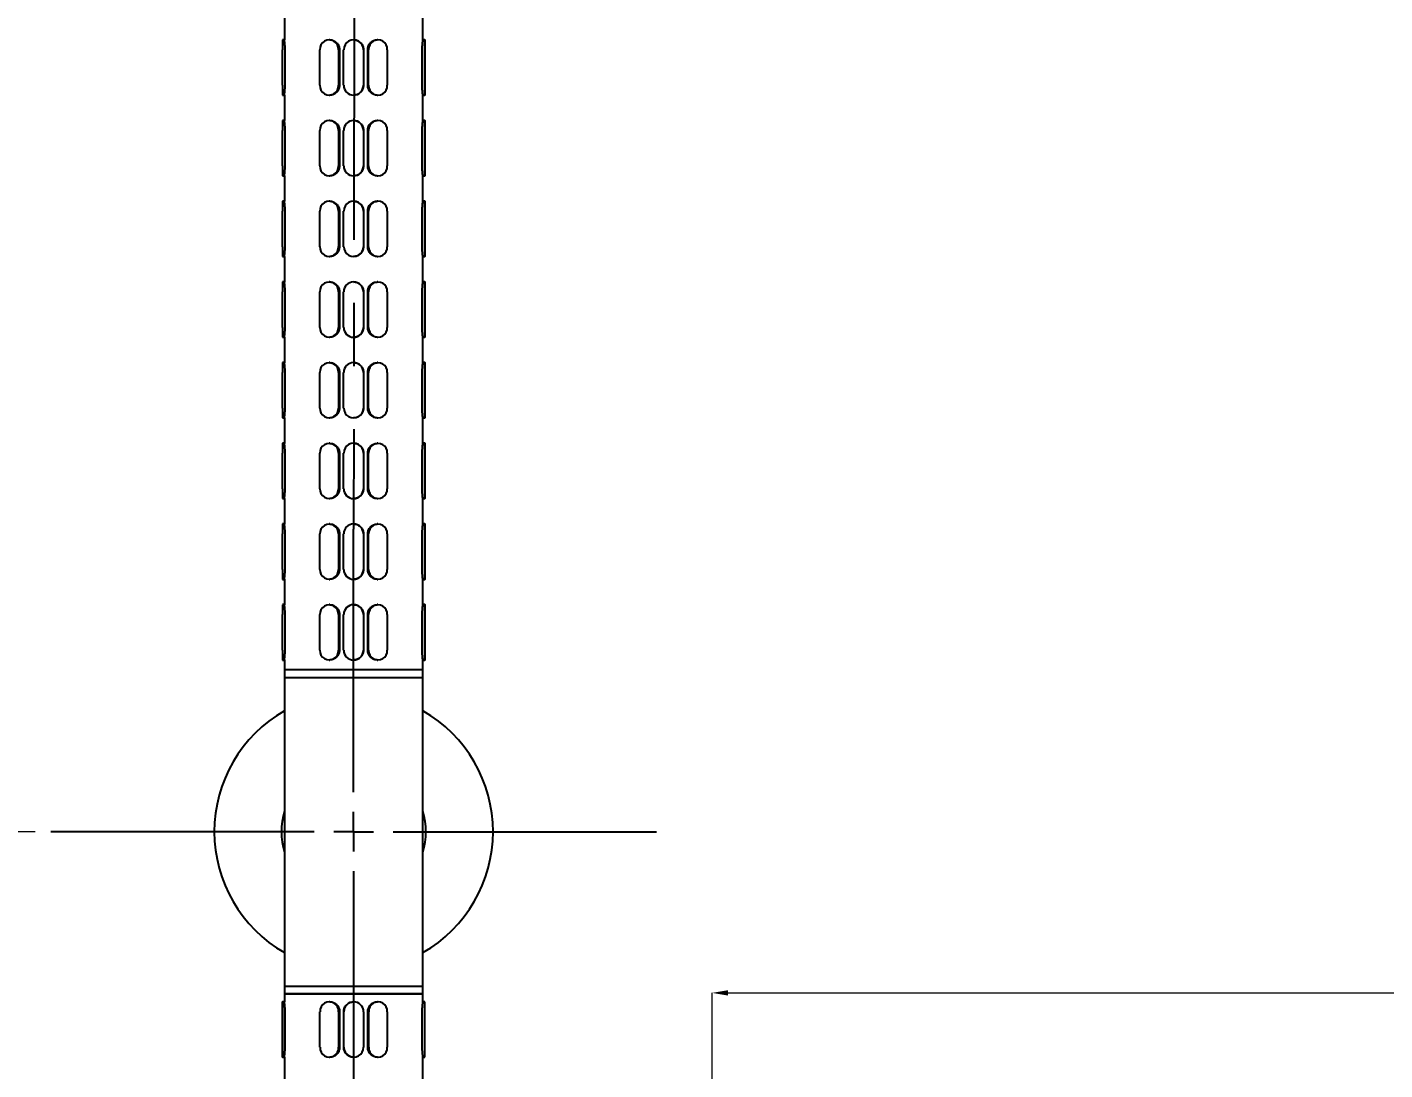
# Model space of a CAD drawing. Extents: x 0 to 3611, y 0 to 2646.
# Drawn here: x 256.8 to 597.8, y 1177.3 to 1439.2 of the extents above; entities that cross this region are included whole.
import ezdxf

# ---------------------------------------------------------------- set-up
doc = ezdxf.new("R2010")
doc.units = 0
doc.header["$LTSCALE"] = 10
doc.header["$MEASUREMENT"] = 0
doc.header["$PDMODE"] = 3
doc.header["$PDSIZE"] = -10
doc.linetypes.add('CENTER2', pattern=[28.575, 19.05, -3.175, 3.175, -3.175])
doc.linetypes.add('CENTERX2', pattern=[20.32, 12.7, -2.54, 2.54, -2.54])
doc.layers.get('0').update_dxf_attribs({"linetype": 'CONTINUOUS'})
doc.layers.get('DEFPOINTS').update_dxf_attribs({"linetype": 'CONTINUOUS'})
doc.layers.add('10', color=7, linetype='CONTINUOUS')
doc.layers.add('中心线层', color=1, linetype='CENTERX2', lineweight=25)
doc.styles.add('Daelim Dimension', font='')
doc.styles.get('Daelim Dimension').set_extended_font_data('나눔고딕')
doc.dimstyles.new('DEFAULT', dxfattribs={"dimscale": 2, "dimtxt": 2, "dimasz": 2, "dimexe": 0, "dimexo": 2, "dimgap": 1, "dimtad": 1, "dimdec": 0, "dimzin": 9, "dimdsep": 46, "dimtxsty": 'Daelim Dimension', "dimcen": 0.5, "dimclrd": 5, "dimclre": 5, "dimclrt": 256, "dimadec": 1, "dimazin": 0, "dimtfac": 1, "dimtdec": 0, "dimtix": 1, "dimtmove": 0, "dimatfit": 3, "dimfxl": 1, "dimtolj": 1, "dimtzin": 1, "dimlwd": 9, "dimlwe": 9, "dimarcsym": 0})

# ---------------------------------------------------------------- blocks, each defined once
blk = doc.blocks.new('SW_CENTERMARKSYMBOL_0')
at = {"layer": '中心线层', "color": 0}
for p, q in [((0, 1.25), (0, 9.5625)), ((0, 0), (0, 0.625)), ((-1.25, 0), (-9.5625, 0)), ((0, 0), (-0.625, 0)), ((0, 0), (0, -0.625)), ((0, 0), (0.625, 0)), ((1.25, 0), (9.5625, 0)), ((0, -1.25), (0, -9.5625))]:
    blk.add_line(p, q, dxfattribs=at)
blk = doc.blocks.new('*D6')
at = {"color": 5, "lineweight": 9, "transparency": 16777216}
for p, q in [((428.79, 1059.25), (428.79, 1196.62)), ((432.79, 1196.62), (1034.79, 1196.62)), ((1038.79, 1058.5), (1038.79, 1196.62))]:
    blk.add_line(p, q, dxfattribs=at)
at = {"color": 5, "transparency": 16777216}
for points in [[(432.79, 1197.28), (432.79, 1195.95), (428.79, 1196.62)], [(1034.79, 1197.28), (1034.79, 1195.95), (1038.79, 1196.62)]]:
    blk.add_solid(points, dxfattribs=at)
at = {"layer": 'DEFPOINTS', "color": 0, "transparency": 16777216}
for p in [(1038.79, 1196.62), (428.79, 1055.25), (1038.79, 1054.5)]:
    blk.add_point(p, dxfattribs=at)
at = {"color": 7, "transparency": 16777216, "insert": (733.79, 1214.95), "char_height": 30, "attachment_point": 5, "style": 'Daelim Dimension'}
blk.add_mtext('\\A1;610', dxfattribs=at)
blk = doc.blocks.new('*D10')
at = {"color": 5, "lineweight": 9, "transparency": 16777216}
for p, q in [((334.79, 1937.11), (142.25, 1937.11)), ((142.25, 1933.11), (142.25, 1041.11)), ((371.9, 1037.11), (142.25, 1037.11))]:
    blk.add_line(p, q, dxfattribs=at)
at = {"color": 5, "transparency": 16777216}
for points in [[(141.59, 1933.11), (142.92, 1933.11), (142.25, 1937.11)], [(141.59, 1041.11), (142.92, 1041.11), (142.25, 1037.11)]]:
    blk.add_solid(points, dxfattribs=at)
at = {"layer": 'DEFPOINTS', "color": 0, "transparency": 16777216}
for p in [(338.79, 1937.11), (142.25, 1037.11), (375.9, 1037.11)]:
    blk.add_point(p, dxfattribs=at)
at = {"color": 7, "transparency": 16777216, "insert": (123.92, 1487.11), "char_height": 30, "attachment_point": 5, "rotation": 90, "style": 'Daelim Dimension'}
blk.add_mtext('\\A1;900', dxfattribs=at)
blk = doc.blocks.new('*D11')
at = {"color": 5, "lineweight": 9, "transparency": 16777216}
for p, q in [((258.77, 1237.11), (228.34, 1237.11)), ((228.34, 1233.11), (228.34, 1041.11)), ((371.36, 1037.11), (228.34, 1037.11))]:
    blk.add_line(p, q, dxfattribs=at)
at = {"color": 5, "transparency": 16777216}
for points in [[(227.67, 1233.11), (229, 1233.11), (228.34, 1237.11)], [(227.67, 1041.11), (229, 1041.11), (228.34, 1037.11)]]:
    blk.add_solid(points, dxfattribs=at)
at = {"layer": 'DEFPOINTS', "color": 0, "transparency": 16777216}
for p in [(262.77, 1237.11), (228.34, 1037.11), (375.36, 1037.11)]:
    blk.add_point(p, dxfattribs=at)
at = {"color": 7, "transparency": 16777216, "insert": (210.07, 1137.11), "char_height": 30, "attachment_point": 5, "rotation": 90, "style": 'Daelim Dimension'}
blk.add_mtext('\\A1;200', dxfattribs=at)

msp = doc.modelspace()

# ---------------------------------------------------------------- linework, layer by layer
at = {"color": 1, "linetype": 'CENTER2', "ltscale": 0.5}
msp.add_line((339.32, 1766.84), (338.79, 1313.13), dxfattribs=at)
at = {"color": 7, "linetype": 'Continuous', "lineweight": 25}
for p, q in [((321.4, 1442.45), (321.4, 1436.02)), ((356.19, 1436.03), (356.19, 1442.45)), ((321.41, 1436.06), (320.91, 1436.06)), ((332.82, 1436.06), (332.65, 1436.06)), ((338.77, 1436.06), (338.77, 1436.06)), ((344.89, 1436.06), (344.72, 1436.06)), ((356.68, 1436.06), (356.18, 1436.06)), ((320.9, 1424.63), (320.9, 1433.57)), ((321.58, 1424.63), (321.58, 1433.57)), ((330.32, 1424.63), (330.32, 1433.57)), ((334.99, 1433.57), (334.99, 1424.63)), ((335.22, 1433.57), (335.22, 1424.63)), ((336.28, 1424.63), (336.28, 1433.57)), ((341.25, 1433.57), (341.25, 1424.63)), ((341.25, 1433.57), (341.25, 1424.63)), ((342.32, 1424.63), (342.32, 1433.57)), ((342.55, 1424.63), (342.55, 1433.57)), ((347.22, 1433.57), (347.22, 1424.63)), ((356, 1424.63), (356, 1433.57)), ((356.68, 1424.63), (356.68, 1433.57)), ((356.69, 1433.57), (356.69, 1424.63)), ((320.91, 1422.14), (321.41, 1422.14)), ((321.4, 1422.17), (321.4, 1415.75)), ((332.65, 1422.14), (332.82, 1422.14)), ((338.77, 1422.14), (338.77, 1422.14)), ((344.72, 1422.14), (344.89, 1422.14)), ((356.18, 1422.14), (356.68, 1422.14)), ((356.19, 1415.75), (356.19, 1422.18)), ((321.41, 1415.78), (320.91, 1415.78)), ((332.82, 1415.78), (332.65, 1415.78)), ((338.77, 1415.78), (338.77, 1415.78)), ((344.89, 1415.78), (344.72, 1415.78)), ((356.68, 1415.78), (356.18, 1415.78)), ((320.9, 1404.36), (320.9, 1413.3)), ((321.58, 1404.36), (321.58, 1413.3)), ((330.32, 1404.36), (330.32, 1413.3)), ((334.99, 1413.3), (334.99, 1404.36)), ((335.22, 1413.3), (335.22, 1404.36)), ((336.28, 1404.36), (336.28, 1413.3)), ((341.25, 1413.3), (341.25, 1404.36)), ((341.25, 1413.3), (341.25, 1404.36)), ((342.32, 1404.36), (342.32, 1413.3)), ((342.55, 1404.36), (342.55, 1413.3)), ((347.22, 1413.3), (347.22, 1404.36)), ((356, 1404.36), (356, 1413.3)), ((356.68, 1404.36), (356.68, 1413.3)), ((356.69, 1413.3), (356.69, 1404.36)), ((320.91, 1401.87), (321.41, 1401.87)), ((321.4, 1401.9), (321.4, 1395.48)), ((332.65, 1401.87), (332.82, 1401.87)), ((338.77, 1401.87), (338.77, 1401.87)), ((344.72, 1401.87), (344.89, 1401.87)), ((356.18, 1401.87), (356.68, 1401.87)), ((356.19, 1395.48), (356.19, 1401.9)), ((321.41, 1395.51), (320.91, 1395.51)), ((332.82, 1395.51), (332.65, 1395.51)), ((338.77, 1395.51), (338.77, 1395.51)), ((344.89, 1395.51), (344.72, 1395.51)), ((356.68, 1395.51), (356.18, 1395.51)), ((320.9, 1384.08), (320.9, 1393.03)), ((321.58, 1384.08), (321.58, 1393.03)), ((330.32, 1384.08), (330.32, 1393.03)), ((334.99, 1393.03), (334.99, 1384.08)), ((335.22, 1393.03), (335.22, 1384.08)), ((336.28, 1384.08), (336.28, 1393.03)), ((341.25, 1393.03), (341.25, 1384.08)), ((341.25, 1393.03), (341.25, 1384.08)), ((342.32, 1384.08), (342.32, 1393.03)), ((342.55, 1384.08), (342.55, 1393.03)), ((347.22, 1393.03), (347.22, 1384.08)), ((356, 1384.08), (356, 1393.03)), ((356.68, 1384.08), (356.68, 1393.03)), ((356.69, 1393.03), (356.69, 1384.08)), ((320.91, 1381.6), (321.41, 1381.6)), ((321.4, 1381.63), (321.4, 1375.21)), ((332.65, 1381.6), (332.82, 1381.6)), ((338.77, 1381.6), (338.77, 1381.6)), ((344.72, 1381.6), (344.89, 1381.6)), ((356.18, 1381.6), (356.68, 1381.6)), ((356.19, 1375.21), (356.19, 1381.63)), ((321.41, 1375.24), (320.91, 1375.24)), ((332.82, 1375.24), (332.65, 1375.24)), ((338.77, 1375.24), (338.77, 1375.24)), ((344.89, 1375.24), (344.72, 1375.24)), ((356.68, 1375.24), (356.18, 1375.24)), ((320.9, 1363.81), (320.9, 1372.75)), ((321.58, 1363.81), (321.58, 1372.75)), ((330.32, 1363.81), (330.32, 1372.75)), ((334.99, 1372.75), (334.99, 1363.81)), ((335.22, 1372.75), (335.22, 1363.81)), ((336.28, 1363.81), (336.28, 1372.75)), ((341.25, 1372.75), (341.25, 1363.81)), ((341.25, 1372.75), (341.25, 1363.81)), ((342.32, 1363.81), (342.32, 1372.75)), ((342.55, 1363.81), (342.55, 1372.75)), ((347.22, 1372.75), (347.22, 1363.81)), ((356, 1363.81), (356, 1372.75)), ((356.68, 1363.81), (356.68, 1372.75)), ((356.69, 1372.75), (356.69, 1363.81)), ((320.91, 1361.33), (321.41, 1361.33)), ((321.4, 1361.36), (321.4, 1354.93)), ((332.65, 1361.33), (332.82, 1361.33)), ((338.77, 1361.33), (338.77, 1361.33)), ((344.72, 1361.33), (344.89, 1361.33)), ((356.18, 1361.33), (356.68, 1361.33)), ((356.19, 1354.94), (356.19, 1361.36)), ((321.41, 1354.97), (320.91, 1354.97)), ((332.82, 1354.97), (332.65, 1354.97)), ((338.77, 1354.97), (338.77, 1354.97)), ((344.89, 1354.97), (344.72, 1354.97)), ((356.68, 1354.97), (356.18, 1354.97)), ((320.9, 1343.54), (320.9, 1352.48)), ((321.58, 1343.54), (321.58, 1352.48)), ((330.32, 1343.54), (330.32, 1352.48)), ((334.99, 1352.48), (334.99, 1343.54)), ((335.22, 1352.48), (335.22, 1343.54)), ((336.28, 1343.54), (336.28, 1352.48)), ((341.25, 1352.48), (341.25, 1343.54)), ((341.25, 1352.48), (341.25, 1343.54)), ((342.32, 1343.54), (342.32, 1352.48)), ((342.55, 1343.54), (342.55, 1352.48)), ((347.22, 1352.48), (347.22, 1343.54)), ((356, 1343.54), (356, 1352.48)), ((356.68, 1343.54), (356.68, 1352.48)), ((356.69, 1352.48), (356.69, 1343.54)), ((320.91, 1341.05), (321.41, 1341.05)), ((321.4, 1341.08), (321.4, 1334.66)), ((332.65, 1341.05), (332.82, 1341.05)), ((338.77, 1341.05), (338.77, 1341.05)), ((344.72, 1341.05), (344.89, 1341.05)), ((356.18, 1341.05), (356.68, 1341.05)), ((356.19, 1334.66), (356.19, 1341.09)), ((321.41, 1334.69), (320.91, 1334.69)), ((332.82, 1334.69), (332.65, 1334.69)), ((338.77, 1334.69), (338.77, 1334.69)), ((344.89, 1334.69), (344.72, 1334.69)), ((356.68, 1334.69), (356.18, 1334.69)), ((320.9, 1323.27), (320.9, 1332.21)), ((321.58, 1323.27), (321.58, 1332.21)), ((330.32, 1323.27), (330.32, 1332.21)), ((334.99, 1332.21), (334.99, 1323.27)), ((335.22, 1332.21), (335.22, 1323.27)), ((336.28, 1323.27), (336.28, 1332.21)), ((341.25, 1332.21), (341.25, 1323.27)), ((341.25, 1332.21), (341.25, 1323.27)), ((342.32, 1323.27), (342.32, 1332.21)), ((342.55, 1323.27), (342.55, 1332.21)), ((347.22, 1332.21), (347.22, 1323.27)), ((356, 1323.27), (356, 1332.21)), ((356.68, 1323.27), (356.68, 1332.21)), ((356.69, 1332.21), (356.69, 1323.27)), ((320.91, 1320.78), (321.41, 1320.78)), ((321.4, 1320.81), (321.4, 1314.39)), ((332.65, 1320.78), (332.82, 1320.78)), ((338.77, 1320.78), (338.77, 1320.78)), ((344.72, 1320.78), (344.89, 1320.78)), ((356.18, 1320.78), (356.68, 1320.78)), ((356.19, 1314.39), (356.19, 1320.81)), ((321.41, 1314.42), (320.91, 1314.42)), ((332.82, 1314.42), (332.65, 1314.42)), ((338.77, 1314.42), (338.77, 1314.42)), ((344.89, 1314.42), (344.72, 1314.42)), ((356.68, 1314.42), (356.18, 1314.42)), ((320.9, 1302.99), (320.9, 1311.94)), ((321.58, 1302.99), (321.58, 1311.94)), ((330.32, 1302.99), (330.32, 1311.94)), ((334.99, 1311.94), (334.99, 1302.99)), ((335.22, 1311.94), (335.22, 1302.99)), ((336.28, 1302.99), (336.28, 1311.94)), ((341.25, 1311.94), (341.25, 1302.99)), ((341.25, 1311.94), (341.25, 1302.99)), ((342.32, 1302.99), (342.32, 1311.94)), ((342.55, 1302.99), (342.55, 1311.94)), ((347.22, 1311.94), (347.22, 1302.99)), ((356, 1302.99), (356, 1311.94)), ((356.68, 1302.99), (356.68, 1311.94)), ((356.69, 1311.94), (356.69, 1302.99)), ((320.91, 1300.51), (321.41, 1300.51)), ((321.4, 1300.54), (321.4, 1294.12)), ((332.65, 1300.51), (332.82, 1300.51)), ((338.77, 1300.51), (338.77, 1300.51)), ((344.72, 1300.51), (344.89, 1300.51)), ((356.18, 1300.51), (356.68, 1300.51)), ((356.19, 1294.12), (356.19, 1300.54)), ((321.41, 1294.15), (320.91, 1294.15)), ((332.82, 1294.15), (332.65, 1294.15)), ((338.77, 1294.15), (338.77, 1294.15)), ((344.89, 1294.15), (344.72, 1294.15)), ((356.68, 1294.15), (356.18, 1294.15)), ((320.9, 1282.72), (320.9, 1291.66)), ((321.58, 1282.72), (321.58, 1291.66)), ((330.32, 1282.72), (330.32, 1291.66)), ((334.99, 1291.66), (334.99, 1282.72)), ((335.22, 1291.66), (335.22, 1282.72)), ((336.28, 1282.72), (336.28, 1291.66)), ((341.25, 1291.66), (341.25, 1282.72)), ((341.25, 1291.66), (341.25, 1282.72)), ((342.32, 1282.72), (342.32, 1291.66)), ((342.55, 1282.72), (342.55, 1291.66)), ((347.22, 1291.66), (347.22, 1282.72)), ((356, 1282.72), (356, 1291.66)), ((356.68, 1282.72), (356.68, 1291.66)), ((356.69, 1291.66), (356.69, 1282.72)), ((320.91, 1280.24), (321.41, 1280.24)), ((321.4, 1280.27), (321.4, 1277.85)), ((332.65, 1280.24), (332.82, 1280.24)), ((338.77, 1280.24), (338.77, 1280.24)), ((344.72, 1280.24), (344.89, 1280.24)), ((356.18, 1280.24), (356.68, 1280.24)), ((356.19, 1277.85), (356.19, 1280.27)), ((321.4, 1277.85), (321.4, 1275.86)), ((321.4, 1277.85), (356.19, 1277.85)), ((321.4, 1277.85), (356.19, 1277.85)), ((321.4, 1275.86), (321.4, 1237.11)), ((321.4, 1275.86), (356.19, 1275.86)), ((356.19, 1275.86), (356.19, 1277.85)), ((356.19, 1237.11), (356.19, 1275.86)), ((321.4, 1237.11), (321.4, 1198.35)), ((356.19, 1198.35), (356.19, 1237.11)), ((321.4, 1198.35), (321.4, 1196.36)), ((321.4, 1198.35), (356.19, 1198.35)), ((356.19, 1196.36), (356.19, 1198.35)), ((321.41, 1194.38), (320.91, 1194.38)), ((321.4, 1196.36), (321.4, 1194.35)), ((356.19, 1196.36), (321.4, 1196.36)), ((321.4, 1196.36), (356.19, 1196.36)), ((332.85, 1194.38), (332.68, 1194.38)), ((338.8, 1194.38), (338.8, 1194.38)), ((344.91, 1194.38), (344.74, 1194.38)), ((356.68, 1194.38), (356.18, 1194.38)), ((356.19, 1194.35), (356.19, 1196.36)), ((320.91, 1182.95), (320.91, 1191.89)), ((320.91, 1191.89), (320.91, 1182.95)), ((321.58, 1182.95), (321.58, 1191.89)), ((330.34, 1182.95), (330.34, 1191.89)), ((335.01, 1191.89), (335.01, 1182.95)), ((335.24, 1191.89), (335.24, 1182.95)), ((336.31, 1182.95), (336.31, 1191.89)), ((336.31, 1182.95), (336.31, 1191.89)), ((341.28, 1191.89), (341.28, 1182.95)), ((342.35, 1182.95), (342.35, 1191.89)), ((342.58, 1182.95), (342.58, 1191.89)), ((347.25, 1191.89), (347.25, 1182.95)), ((356.01, 1182.95), (356.01, 1191.89)), ((356.68, 1182.95), (356.68, 1191.89)), ((320.91, 1180.46), (321.41, 1180.46)), ((321.4, 1180.5), (321.4, 1174.07)), ((332.68, 1180.46), (332.85, 1180.46)), ((338.8, 1180.46), (338.8, 1180.46)), ((344.74, 1180.46), (344.91, 1180.46)), ((356.18, 1180.46), (356.68, 1180.46)), ((356.19, 1174.07), (356.19, 1180.49))]:
    msp.add_line(p, q, dxfattribs=at)
at = {"color": 7, "linetype": 'Continuous', "lineweight": 25, "flags": 128}
for points in [[(356.68, 1433.57), (356.68, 1434.52), (356.68, 1435.33), (356.68, 1435.87), (356.68, 1436.06), (356.68, 1435.87), (356.68, 1435.33), (356.69, 1434.52), (356.69, 1433.57)], [(356.69, 1424.63), (356.69, 1423.68), (356.68, 1422.87), (356.68, 1422.33), (356.68, 1422.14), (356.68, 1422.33), (356.68, 1422.87), (356.68, 1423.68), (356.68, 1424.63)], [(356.68, 1413.3), (356.68, 1414.25), (356.68, 1415.06), (356.68, 1415.59), (356.68, 1415.78), (356.68, 1415.59), (356.68, 1415.06), (356.69, 1414.25), (356.69, 1413.3)], [(356.69, 1404.36), (356.69, 1403.41), (356.68, 1402.6), (356.68, 1402.06), (356.68, 1401.87), (356.68, 1402.06), (356.68, 1402.6), (356.68, 1403.41), (356.68, 1404.36)], [(356.68, 1393.03), (356.68, 1393.98), (356.68, 1394.78), (356.68, 1395.32), (356.68, 1395.51), (356.68, 1395.32), (356.68, 1394.78), (356.69, 1393.98), (356.69, 1393.03)], [(356.69, 1384.08), (356.69, 1383.13), (356.68, 1382.33), (356.68, 1381.79), (356.68, 1381.6), (356.68, 1381.79), (356.68, 1382.33), (356.68, 1383.13), (356.68, 1384.08)], [(356.68, 1372.75), (356.68, 1373.71), (356.68, 1374.51), (356.68, 1375.05), (356.68, 1375.24), (356.68, 1375.05), (356.68, 1374.51), (356.69, 1373.71), (356.69, 1372.75)], [(356.69, 1363.81), (356.69, 1362.86), (356.68, 1362.05), (356.68, 1361.52), (356.68, 1361.33), (356.68, 1361.52), (356.68, 1362.05), (356.68, 1362.86), (356.68, 1363.81)], [(356.68, 1352.48), (356.68, 1353.43), (356.68, 1354.24), (356.68, 1354.78), (356.68, 1354.97), (356.68, 1354.78), (356.68, 1354.24), (356.69, 1353.43), (356.69, 1352.48)], [(356.69, 1343.54), (356.69, 1342.59), (356.68, 1341.78), (356.68, 1341.24), (356.68, 1341.05), (356.68, 1341.24), (356.68, 1341.78), (356.68, 1342.59), (356.68, 1343.54)], [(356.68, 1332.21), (356.68, 1333.16), (356.68, 1333.97), (356.68, 1334.5), (356.68, 1334.69), (356.68, 1334.5), (356.68, 1333.97), (356.69, 1333.16), (356.69, 1332.21)], [(356.69, 1323.27), (356.69, 1322.32), (356.68, 1321.51), (356.68, 1320.97), (356.68, 1320.78), (356.68, 1320.97), (356.68, 1321.51), (356.68, 1322.32), (356.68, 1323.27)], [(356.68, 1311.94), (356.68, 1312.89), (356.68, 1313.69), (356.68, 1314.23), (356.68, 1314.42), (356.68, 1314.23), (356.68, 1313.69), (356.69, 1312.89), (356.69, 1311.94)], [(356.69, 1302.99), (356.69, 1302.04), (356.68, 1301.24), (356.68, 1300.7), (356.68, 1300.51), (356.68, 1300.7), (356.68, 1301.24), (356.68, 1302.04), (356.68, 1302.99)], [(356.68, 1291.66), (356.68, 1292.62), (356.68, 1293.42), (356.68, 1293.96), (356.68, 1294.15), (356.68, 1293.96), (356.68, 1293.42), (356.69, 1292.62), (356.69, 1291.66)], [(356.69, 1282.72), (356.69, 1281.77), (356.68, 1280.96), (356.68, 1280.43), (356.68, 1280.24), (356.68, 1280.43), (356.68, 1280.96), (356.68, 1281.77), (356.68, 1282.72)], [(320.91, 1191.89), (320.91, 1192.84), (320.91, 1193.65), (320.91, 1194.19), (320.91, 1194.38), (320.91, 1194.19), (320.91, 1193.65), (320.91, 1192.84), (320.91, 1191.89)], [(356.68, 1191.89), (356.68, 1192.84), (356.68, 1193.65), (356.68, 1194.19), (356.68, 1194.38)], [(320.91, 1182.95), (320.91, 1182), (320.91, 1181.19), (320.91, 1180.65), (320.91, 1180.46), (320.91, 1180.65), (320.91, 1181.19), (320.91, 1182), (320.91, 1182.95)], [(356.68, 1180.46), (356.68, 1180.65), (356.68, 1181.19), (356.68, 1182), (356.68, 1182.95)]]:
    msp.add_lwpolyline(points, dxfattribs=at)
at = {"color": 7, "linetype": 'Continuous', "lineweight": 25}
for centre, radius, start, end in [((754.87, 1434.19), 433.97, 179.7539, 180.0817), ((332.65, 1433.69), 2.34, 357.108, 182.892), ((338.77, 1433.57), 2.48, 359.9996, 180.0004), ((344.89, 1433.69), 2.34, 357.1562, 182.8438), ((754.89, 1424.01), 433.99, 179.9183, 180.2461), ((332.65, 1424.51), 2.34, 177.1089, 2.8911), ((338.77, 1424.63), 2.48, 180, 0), ((344.89, 1424.51), 2.34, 177.1566, 2.8434), ((754.89, 1413.92), 433.99, 179.7539, 180.0817), ((332.65, 1413.42), 2.34, 357.1089, 182.8911), ((338.77, 1413.3), 2.48, 0, 180), ((344.89, 1413.42), 2.34, 357.1566, 182.8434), ((754.88, 1403.74), 433.97, 179.9183, 180.2461), ((332.65, 1404.24), 2.34, 177.1089, 2.8911), ((338.77, 1404.36), 2.48, 180, 0), ((344.89, 1404.24), 2.34, 177.1566, 2.8434), ((754.9, 1393.65), 434, 179.7539, 180.0817), ((332.65, 1393.14), 2.34, 357.108, 182.892), ((338.77, 1393.03), 2.48, 359.9996, 180.0004), ((344.89, 1393.14), 2.34, 357.1562, 182.8438), ((754.9, 1383.46), 434, 179.9183, 180.2461), ((332.65, 1383.97), 2.34, 177.108, 2.892), ((338.77, 1384.08), 2.48, 179.9996, 0.0004), ((344.89, 1383.97), 2.34, 177.1562, 2.8438), ((754.88, 1373.37), 433.97, 179.7539, 180.0817), ((332.65, 1372.87), 2.34, 357.1089, 182.8911), ((338.77, 1372.75), 2.48, 0, 180), ((344.89, 1372.87), 2.34, 357.1566, 182.8434), ((754.88, 1363.19), 433.97, 179.9183, 180.2461), ((332.65, 1363.69), 2.34, 177.1089, 2.8911), ((338.77, 1363.81), 2.48, 180, 0), ((344.89, 1363.69), 2.34, 177.1566, 2.8434), ((754.89, 1353.1), 433.99, 179.7539, 180.0817), ((332.65, 1352.6), 2.34, 357.1089, 182.8911), ((338.77, 1352.48), 2.48, 0, 180), ((344.89, 1352.6), 2.34, 357.1566, 182.8434), ((754.87, 1342.92), 433.97, 179.9183, 180.2461), ((332.65, 1343.42), 2.34, 177.108, 2.892), ((338.77, 1343.54), 2.48, 179.9996, 0.0004), ((344.89, 1343.42), 2.34, 177.1562, 2.8438), ((754.87, 1332.83), 433.97, 179.7539, 180.0817), ((332.65, 1332.33), 2.34, 357.108, 182.892), ((338.77, 1332.21), 2.48, 359.9996, 180.0004), ((344.89, 1332.33), 2.34, 357.1562, 182.8438), ((754.89, 1322.65), 433.99, 179.9183, 180.2461), ((332.65, 1323.15), 2.34, 177.1089, 2.8911), ((338.77, 1323.27), 2.48, 180, 0), ((344.89, 1323.15), 2.34, 177.1566, 2.8434), ((754.89, 1312.56), 433.98, 179.7539, 180.0817), ((332.65, 1312.05), 2.34, 357.1089, 182.8911), ((338.77, 1311.94), 2.48, 0, 180), ((344.89, 1312.05), 2.34, 357.1566, 182.8434), ((754.88, 1302.37), 433.98, 179.9183, 180.2461), ((332.65, 1302.88), 2.34, 177.1085, 2.8915), ((338.77, 1302.99), 2.48, 180, 0), ((344.89, 1302.88), 2.34, 177.1566, 2.8434), ((754.88, 1292.28), 433.98, 179.7539, 180.0817), ((332.65, 1291.78), 2.34, 357.1085, 182.8915), ((338.77, 1291.66), 2.48, 0, 180), ((344.89, 1291.78), 2.34, 357.1566, 182.8434), ((754.88, 1282.1), 433.98, 179.9183, 180.2461), ((332.65, 1282.6), 2.34, 177.1085, 2.8915), ((338.77, 1282.72), 2.48, 180, 0), ((344.89, 1282.6), 2.34, 177.1566, 2.8434), ((338.79, 1237.11), 35, 119.7935, 240.2065), ((338.79, 1237.11), 35, 299.7935, 60.2065), ((338.79, 1237.11), 18.14, 163.5171, 196.4829), ((338.79, 1237.11), 18.14, 343.5171, 16.4829), ((332.68, 1192.01), 2.34, 357.1338, 182.8662), ((338.8, 1191.89), 2.48, 0.0323, 179.9677), ((344.91, 1192.01), 2.34, 357.1312, 182.8688), ((332.68, 1182.83), 2.34, 177.1338, 2.8662), ((338.8, 1182.95), 2.48, 179.9677, 0.0323), ((344.91, 1182.83), 2.34, 177.1312, 2.8688)]:
    msp.add_arc(centre, radius, start, end, dxfattribs=at)
for points, knots in [([(321.58, 1433.57), (321.57, 1433.85), (321.57, 1434.4), (321.51, 1435.15), (321.45, 1435.71), (321.41, 1436.02), (321.41, 1436.02), (321.41, 1436.02)], [0, 0, 0, 0, 0.214722, 0.4293878, 0.6454398, 0.8624104, 1, 1, 1, 1]), ([(332.83, 1436.03), (332.91, 1436.03), (333.25, 1436.07), (333.86, 1435.84), (334.53, 1435.37), (335.01, 1434.68), (335.2, 1434.04), (335.21, 1433.67), (335.22, 1433.57)], [0, 0, 0, 0, 0.070496, 0.28295, 0.496154, 0.711256, 0.926475, 1, 1, 1, 1]), ([(338.77, 1436.03), (338.86, 1436.03), (339.23, 1436.07), (339.86, 1435.84), (340.55, 1435.37), (341.04, 1434.68), (341.24, 1434.04), (341.25, 1433.67), (341.25, 1433.57)], [0, 0, 0, 0, 0.070496, 0.28295, 0.496154, 0.711255, 0.926475, 1, 1, 1, 1]), ([(342.32, 1433.57), (342.35, 1433.85), (342.4, 1434.4), (342.82, 1435.15), (343.43, 1435.71), (344.1, 1436.03), (344.54, 1436.03), (344.72, 1436.03)], [0, 0, 0, 0, 0.213249, 0.426443, 0.641013, 0.856496, 1, 1, 1, 1]), ([(356, 1433.57), (356.01, 1433.85), (356.02, 1434.4), (356.07, 1435.15), (356.13, 1435.71), (356.18, 1436.03), (356.18, 1436.03), (356.18, 1436.03)], [0, 0, 0, 0, 0.211985, 0.423915, 0.637213, 0.851418, 1, 1, 1, 1]), ([(321.41, 1422.17), (321.41, 1422.17), (321.4, 1422.13), (321.43, 1422.36), (321.49, 1422.83), (321.55, 1423.52), (321.58, 1424.16), (321.58, 1424.53), (321.58, 1424.63)], [0, 0, 0, 0, 0.064921, 0.278647, 0.493136, 0.709522, 0.926034, 1, 1, 1, 1]), ([(335.22, 1424.63), (335.19, 1424.35), (335.14, 1423.8), (334.72, 1423.05), (334.11, 1422.49), (333.44, 1422.17), (333, 1422.17), (332.82, 1422.17)], [0, 0, 0, 0, 0.213243, 0.426444, 0.641011, 0.856494, 1, 1, 1, 1]), ([(341.25, 1424.63), (341.23, 1424.35), (341.17, 1423.8), (340.75, 1423.05), (340.12, 1422.49), (339.42, 1422.17), (338.96, 1422.17), (338.77, 1422.17)], [0, 0, 0, 0, 0.213243, 0.426444, 0.641011, 0.856494, 1, 1, 1, 1]), ([(344.72, 1422.17), (344.63, 1422.17), (344.29, 1422.13), (343.68, 1422.36), (343.01, 1422.83), (342.53, 1423.52), (342.34, 1424.16), (342.33, 1424.53), (342.32, 1424.63)], [0, 0, 0, 0, 0.070496, 0.282949, 0.496158, 0.711254, 0.926475, 1, 1, 1, 1]), ([(356.18, 1422.18), (356.18, 1422.17), (356.19, 1422.13), (356.15, 1422.36), (356.09, 1422.83), (356.03, 1423.52), (356.01, 1424.16), (356, 1424.53), (356, 1424.63)], [0, 0, 0, 0, 0.076828, 0.287833, 0.49959, 0.713221, 0.926976, 1, 1, 1, 1]), ([(321.58, 1413.3), (321.57, 1413.58), (321.57, 1414.13), (321.51, 1414.88), (321.45, 1415.43), (321.41, 1415.75), (321.41, 1415.75), (321.41, 1415.75)], [0, 0, 0, 0, 0.214723, 0.42939, 0.645438, 0.862409, 1, 1, 1, 1]), ([(332.83, 1415.75), (332.91, 1415.76), (333.25, 1415.8), (333.86, 1415.57), (334.53, 1415.1), (335.01, 1414.41), (335.2, 1413.77), (335.21, 1413.39), (335.22, 1413.3)], [0, 0, 0, 0, 0.070496, 0.282949, 0.496153, 0.711255, 0.926475, 1, 1, 1, 1]), ([(338.77, 1415.75), (338.86, 1415.76), (339.23, 1415.8), (339.86, 1415.57), (340.55, 1415.1), (341.04, 1414.41), (341.24, 1413.77), (341.25, 1413.39), (341.25, 1413.3)], [0, 0, 0, 0, 0.070496, 0.282948, 0.496153, 0.711255, 0.926475, 1, 1, 1, 1]), ([(342.32, 1413.3), (342.35, 1413.58), (342.4, 1414.13), (342.82, 1414.87), (343.43, 1415.43), (344.1, 1415.75), (344.54, 1415.75), (344.72, 1415.75)], [0, 0, 0, 0, 0.213251, 0.426445, 0.641011, 0.856495, 1, 1, 1, 1]), ([(356, 1413.3), (356.01, 1413.58), (356.02, 1414.13), (356.07, 1414.87), (356.13, 1415.43), (356.18, 1415.76), (356.18, 1415.75), (356.18, 1415.75)], [0, 0, 0, 0, 0.211986, 0.423917, 0.637211, 0.851417, 1, 1, 1, 1]), ([(321.41, 1401.9), (321.41, 1401.89), (321.4, 1401.86), (321.43, 1402.08), (321.49, 1402.55), (321.55, 1403.25), (321.58, 1403.89), (321.58, 1404.26), (321.58, 1404.36)], [0, 0, 0, 0, 0.064921, 0.278649, 0.493132, 0.709524, 0.926034, 1, 1, 1, 1]), ([(335.22, 1404.36), (335.19, 1404.08), (335.14, 1403.52), (334.72, 1402.78), (334.11, 1402.22), (333.44, 1401.9), (333, 1401.9), (332.82, 1401.9)], [0, 0, 0, 0, 0.21325, 0.426444, 0.64101, 0.856495, 1, 1, 1, 1]), ([(341.25, 1404.36), (341.23, 1404.08), (341.17, 1403.52), (340.75, 1402.78), (340.12, 1402.22), (339.42, 1401.9), (338.96, 1401.9), (338.77, 1401.9)], [0, 0, 0, 0, 0.21325, 0.426444, 0.641009, 0.856495, 1, 1, 1, 1]), ([(344.72, 1401.9), (344.63, 1401.89), (344.29, 1401.86), (343.68, 1402.08), (343.01, 1402.55), (342.53, 1403.25), (342.34, 1403.89), (342.33, 1404.26), (342.32, 1404.36)], [0, 0, 0, 0, 0.070496, 0.28295, 0.496154, 0.711255, 0.926475, 1, 1, 1, 1]), ([(356.18, 1401.9), (356.18, 1401.89), (356.19, 1401.86), (356.15, 1402.08), (356.09, 1402.55), (356.03, 1403.25), (356.01, 1403.89), (356, 1404.26), (356, 1404.36)], [0, 0, 0, 0, 0.076828, 0.287834, 0.499586, 0.713222, 0.926976, 1, 1, 1, 1]), ([(321.58, 1393.03), (321.57, 1393.3), (321.57, 1393.86), (321.51, 1394.6), (321.45, 1395.16), (321.41, 1395.48), (321.41, 1395.48), (321.41, 1395.48)], [0, 0, 0, 0, 0.214722, 0.4293878, 0.6454398, 0.8624104, 1, 1, 1, 1]), ([(332.83, 1395.48), (332.91, 1395.49), (333.25, 1395.52), (333.86, 1395.3), (334.53, 1394.83), (335.01, 1394.14), (335.2, 1393.5), (335.21, 1393.12), (335.22, 1393.03)], [0, 0, 0, 0, 0.070496, 0.28295, 0.496154, 0.711256, 0.926475, 1, 1, 1, 1]), ([(338.77, 1395.48), (338.86, 1395.49), (339.23, 1395.52), (339.86, 1395.3), (340.55, 1394.83), (341.04, 1394.14), (341.24, 1393.5), (341.25, 1393.12), (341.25, 1393.03)], [0, 0, 0, 0, 0.070496, 0.28295, 0.496154, 0.711255, 0.926475, 1, 1, 1, 1]), ([(342.32, 1393.03), (342.35, 1393.3), (342.4, 1393.86), (342.82, 1394.6), (343.43, 1395.16), (344.1, 1395.48), (344.54, 1395.48), (344.72, 1395.48)], [0, 0, 0, 0, 0.213249, 0.426443, 0.641013, 0.856496, 1, 1, 1, 1]), ([(356, 1393.03), (356.01, 1393.3), (356.02, 1393.86), (356.07, 1394.6), (356.13, 1395.16), (356.18, 1395.48), (356.18, 1395.48), (356.18, 1395.48)], [0, 0, 0, 0, 0.211985, 0.423915, 0.637213, 0.851418, 1, 1, 1, 1]), ([(321.41, 1381.63), (321.41, 1381.62), (321.4, 1381.59), (321.43, 1381.81), (321.49, 1382.28), (321.55, 1382.97), (321.58, 1383.61), (321.58, 1383.99), (321.58, 1384.08)], [0, 0, 0, 0, 0.06492, 0.278648, 0.493131, 0.709516, 0.926034, 1, 1, 1, 1]), ([(335.22, 1384.08), (335.19, 1383.81), (335.14, 1383.25), (334.72, 1382.51), (334.11, 1381.95), (333.44, 1381.63), (333, 1381.63), (332.82, 1381.63)], [0, 0, 0, 0, 0.213249, 0.426443, 0.641013, 0.856495, 1, 1, 1, 1]), ([(341.25, 1384.08), (341.23, 1383.81), (341.17, 1383.25), (340.75, 1382.51), (340.12, 1381.95), (339.42, 1381.63), (338.96, 1381.63), (338.77, 1381.63)], [0, 0, 0, 0, 0.213249, 0.426443, 0.641013, 0.856495, 1, 1, 1, 1]), ([(344.72, 1381.63), (344.63, 1381.62), (344.29, 1381.59), (343.68, 1381.81), (343.01, 1382.28), (342.53, 1382.97), (342.34, 1383.61), (342.33, 1383.99), (342.32, 1384.08)], [0, 0, 0, 0, 0.070496, 0.282949, 0.496153, 0.711248, 0.926475, 1, 1, 1, 1]), ([(356.18, 1381.63), (356.18, 1381.62), (356.19, 1381.59), (356.15, 1381.81), (356.09, 1382.28), (356.03, 1382.97), (356.01, 1383.61), (356, 1383.99), (356, 1384.08)], [0, 0, 0, 0, 0.076827, 0.287834, 0.499585, 0.713215, 0.926976, 1, 1, 1, 1]), ([(321.58, 1372.75), (321.57, 1373.03), (321.57, 1373.59), (321.51, 1374.33), (321.45, 1374.89), (321.41, 1375.21), (321.41, 1375.21), (321.41, 1375.21)], [0, 0, 0, 0, 0.214722, 0.429389, 0.645436, 0.86241, 1, 1, 1, 1]), ([(332.83, 1375.21), (332.91, 1375.22), (333.25, 1375.25), (333.86, 1375.03), (334.53, 1374.56), (335.01, 1373.86), (335.2, 1373.22), (335.21, 1372.85), (335.22, 1372.75)], [0, 0, 0, 0, 0.070496, 0.28295, 0.496154, 0.711256, 0.926475, 1, 1, 1, 1]), ([(338.77, 1375.21), (338.86, 1375.22), (339.23, 1375.25), (339.86, 1375.03), (340.55, 1374.56), (341.04, 1373.86), (341.24, 1373.22), (341.25, 1372.85), (341.25, 1372.75)], [0, 0, 0, 0, 0.070496, 0.28295, 0.496154, 0.711255, 0.926475, 1, 1, 1, 1]), ([(342.32, 1372.75), (342.35, 1373.03), (342.4, 1373.59), (342.82, 1374.33), (343.43, 1374.89), (344.1, 1375.21), (344.54, 1375.21), (344.72, 1375.21)], [0, 0, 0, 0, 0.21325, 0.426444, 0.641009, 0.856496, 1, 1, 1, 1]), ([(356, 1372.75), (356.01, 1373.03), (356.02, 1373.59), (356.07, 1374.33), (356.13, 1374.89), (356.18, 1375.21), (356.18, 1375.21), (356.18, 1375.21)], [0, 0, 0, 0, 0.211986, 0.423916, 0.63721, 0.851418, 1, 1, 1, 1]), ([(321.41, 1361.36), (321.41, 1361.35), (321.4, 1361.32), (321.43, 1361.54), (321.49, 1362.01), (321.55, 1362.7), (321.58, 1363.34), (321.58, 1363.72), (321.58, 1363.81)], [0, 0, 0, 0, 0.064921, 0.278647, 0.49313, 0.709523, 0.926034, 1, 1, 1, 1]), ([(335.22, 1363.81), (335.19, 1363.53), (335.14, 1362.98), (334.72, 1362.24), (334.11, 1361.68), (333.44, 1361.36), (333, 1361.36), (332.82, 1361.36)], [0, 0, 0, 0, 0.21325, 0.426445, 0.641011, 0.856494, 1, 1, 1, 1]), ([(341.25, 1363.81), (341.23, 1363.53), (341.17, 1362.98), (340.75, 1362.24), (340.12, 1361.68), (339.42, 1361.36), (338.96, 1361.36), (338.77, 1361.36)], [0, 0, 0, 0, 0.21325, 0.426445, 0.641011, 0.856494, 1, 1, 1, 1]), ([(344.72, 1361.36), (344.63, 1361.35), (344.29, 1361.31), (343.68, 1361.54), (343.01, 1362.01), (342.53, 1362.7), (342.34, 1363.34), (342.33, 1363.72), (342.32, 1363.81)], [0, 0, 0, 0, 0.070496, 0.282948, 0.496153, 0.711255, 0.926475, 1, 1, 1, 1]), ([(356.18, 1361.36), (356.18, 1361.35), (356.19, 1361.31), (356.15, 1361.54), (356.09, 1362.01), (356.03, 1362.7), (356.01, 1363.34), (356, 1363.72), (356, 1363.81)], [0, 0, 0, 0, 0.076828, 0.287833, 0.499585, 0.713222, 0.926976, 1, 1, 1, 1]), ([(321.58, 1352.48), (321.57, 1352.76), (321.57, 1353.31), (321.51, 1354.06), (321.45, 1354.62), (321.41, 1354.93), (321.41, 1354.93), (321.41, 1354.93)], [0, 0, 0, 0, 0.214716, 0.429389, 0.645437, 0.862409, 1, 1, 1, 1]), ([(332.83, 1354.94), (332.91, 1354.94), (333.25, 1354.98), (333.86, 1354.75), (334.53, 1354.28), (335.01, 1353.59), (335.2, 1352.95), (335.21, 1352.58), (335.22, 1352.48)], [0, 0, 0, 0, 0.070497, 0.282952, 0.496157, 0.711254, 0.926482, 1, 1, 1, 1]), ([(338.77, 1354.94), (338.86, 1354.94), (339.23, 1354.98), (339.86, 1354.75), (340.55, 1354.28), (341.04, 1353.59), (341.24, 1352.95), (341.25, 1352.58), (341.25, 1352.48)], [0, 0, 0, 0, 0.070496, 0.282952, 0.496157, 0.711254, 0.926482, 1, 1, 1, 1]), ([(342.32, 1352.48), (342.35, 1352.76), (342.4, 1353.31), (342.82, 1354.06), (343.43, 1354.62), (344.1, 1354.94), (344.54, 1354.94), (344.72, 1354.94)], [0, 0, 0, 0, 0.213243, 0.426444, 0.641011, 0.856495, 1, 1, 1, 1]), ([(356, 1352.48), (356.01, 1352.76), (356.02, 1353.31), (356.07, 1354.06), (356.13, 1354.62), (356.18, 1354.94), (356.18, 1354.94), (356.18, 1354.94)], [0, 0, 0, 0, 0.211979, 0.423917, 0.637211, 0.851417, 1, 1, 1, 1]), ([(321.41, 1341.08), (321.41, 1341.08), (321.4, 1341.04), (321.43, 1341.27), (321.49, 1341.74), (321.55, 1342.43), (321.58, 1343.07), (321.58, 1343.44), (321.58, 1343.54)], [0, 0, 0, 0, 0.06492, 0.278648, 0.493131, 0.709523, 0.926034, 1, 1, 1, 1]), ([(335.22, 1343.54), (335.19, 1343.26), (335.14, 1342.71), (334.72, 1341.96), (334.11, 1341.4), (333.44, 1341.08), (333, 1341.08), (332.82, 1341.08)], [0, 0, 0, 0, 0.213249, 0.426443, 0.641013, 0.856495, 1, 1, 1, 1]), ([(341.25, 1343.54), (341.23, 1343.26), (341.17, 1342.71), (340.75, 1341.96), (340.12, 1341.4), (339.42, 1341.08), (338.96, 1341.08), (338.77, 1341.08)], [0, 0, 0, 0, 0.213249, 0.426443, 0.641013, 0.856495, 1, 1, 1, 1]), ([(344.72, 1341.08), (344.63, 1341.08), (344.29, 1341.04), (343.68, 1341.27), (343.01, 1341.74), (342.53, 1342.43), (342.34, 1343.07), (342.33, 1343.44), (342.32, 1343.54)], [0, 0, 0, 0, 0.070496, 0.28295, 0.496154, 0.711255, 0.926475, 1, 1, 1, 1]), ([(356.18, 1341.09), (356.18, 1341.08), (356.19, 1341.04), (356.15, 1341.27), (356.09, 1341.74), (356.03, 1342.43), (356.01, 1343.07), (356, 1343.44), (356, 1343.54)], [0, 0, 0, 0, 0.076828, 0.287834, 0.499586, 0.713222, 0.926976, 1, 1, 1, 1]), ([(321.58, 1332.21), (321.57, 1332.49), (321.57, 1333.04), (321.51, 1333.79), (321.45, 1334.34), (321.41, 1334.66), (321.41, 1334.66), (321.41, 1334.66)], [0, 0, 0, 0, 0.214722, 0.4293878, 0.6454398, 0.8624104, 1, 1, 1, 1]), ([(332.83, 1334.66), (332.91, 1334.67), (333.25, 1334.71), (333.86, 1334.48), (334.53, 1334.01), (335.01, 1333.32), (335.2, 1332.68), (335.21, 1332.3), (335.22, 1332.21)], [0, 0, 0, 0, 0.070496, 0.28295, 0.496154, 0.711256, 0.926475, 1, 1, 1, 1]), ([(338.77, 1334.66), (338.86, 1334.67), (339.23, 1334.71), (339.86, 1334.48), (340.55, 1334.01), (341.04, 1333.32), (341.24, 1332.68), (341.25, 1332.3), (341.25, 1332.21)], [0, 0, 0, 0, 0.070496, 0.28295, 0.496154, 0.711255, 0.926475, 1, 1, 1, 1]), ([(342.32, 1332.21), (342.35, 1332.49), (342.4, 1333.04), (342.82, 1333.78), (343.43, 1334.34), (344.1, 1334.66), (344.54, 1334.66), (344.72, 1334.66)], [0, 0, 0, 0, 0.213249, 0.426443, 0.641013, 0.856496, 1, 1, 1, 1]), ([(356, 1332.21), (356.01, 1332.49), (356.02, 1333.04), (356.07, 1333.78), (356.13, 1334.34), (356.18, 1334.67), (356.18, 1334.66), (356.18, 1334.66)], [0, 0, 0, 0, 0.211985, 0.423915, 0.637213, 0.851419, 1, 1, 1, 1]), ([(321.41, 1320.81), (321.41, 1320.8), (321.4, 1320.77), (321.43, 1320.99), (321.49, 1321.46), (321.55, 1322.16), (321.58, 1322.8), (321.58, 1323.17), (321.58, 1323.27)], [0, 0, 0, 0, 0.064921, 0.278647, 0.49313, 0.709523, 0.926034, 1, 1, 1, 1]), ([(335.22, 1323.27), (335.19, 1322.99), (335.14, 1322.43), (334.72, 1321.69), (334.11, 1321.13), (333.44, 1320.81), (333, 1320.81), (332.82, 1320.81)], [0, 0, 0, 0, 0.21325, 0.426445, 0.641011, 0.856494, 1, 1, 1, 1]), ([(341.25, 1323.27), (341.23, 1322.99), (341.17, 1322.43), (340.75, 1321.69), (340.12, 1321.13), (339.42, 1320.81), (338.96, 1320.81), (338.77, 1320.81)], [0, 0, 0, 0, 0.21325, 0.426445, 0.641011, 0.856494, 1, 1, 1, 1]), ([(344.72, 1320.81), (344.63, 1320.8), (344.29, 1320.77), (343.68, 1320.99), (343.01, 1321.46), (342.53, 1322.16), (342.34, 1322.8), (342.33, 1323.17), (342.32, 1323.27)], [0, 0, 0, 0, 0.070496, 0.282948, 0.496153, 0.711255, 0.926475, 1, 1, 1, 1]), ([(356.18, 1320.81), (356.18, 1320.8), (356.19, 1320.77), (356.15, 1320.99), (356.09, 1321.46), (356.03, 1322.16), (356.01, 1322.8), (356, 1323.17), (356, 1323.27)], [0, 0, 0, 0, 0.076828, 0.287833, 0.499585, 0.713222, 0.926976, 1, 1, 1, 1]), ([(321.58, 1311.94), (321.57, 1312.21), (321.57, 1312.77), (321.51, 1313.51), (321.45, 1314.07), (321.41, 1314.39), (321.41, 1314.39), (321.41, 1314.39)], [0, 0, 0, 0, 0.214719, 0.429389, 0.645437, 0.86241, 1, 1, 1, 1]), ([(332.83, 1314.39), (332.91, 1314.4), (333.25, 1314.43), (333.86, 1314.21), (334.53, 1313.74), (335.01, 1313.05), (335.2, 1312.41), (335.21, 1312.03), (335.22, 1311.94)], [0, 0, 0, 0, 0.070496, 0.282951, 0.496156, 0.711255, 0.926479, 1, 1, 1, 1]), ([(338.77, 1314.39), (338.86, 1314.4), (339.23, 1314.43), (339.86, 1314.21), (340.55, 1313.74), (341.04, 1313.05), (341.24, 1312.41), (341.25, 1312.03), (341.25, 1311.94)], [0, 0, 0, 0, 0.070496, 0.282951, 0.496155, 0.711255, 0.926479, 1, 1, 1, 1]), ([(342.32, 1311.94), (342.35, 1312.21), (342.4, 1312.77), (342.82, 1313.51), (343.43, 1314.07), (344.1, 1314.39), (344.54, 1314.39), (344.72, 1314.39)], [0, 0, 0, 0, 0.213247, 0.426444, 0.64101, 0.856495, 1, 1, 1, 1]), ([(356, 1311.94), (356.01, 1312.21), (356.02, 1312.77), (356.07, 1313.51), (356.13, 1314.07), (356.18, 1314.39), (356.18, 1314.39), (356.18, 1314.39)], [0, 0, 0, 0, 0.211982, 0.423916, 0.63721, 0.851418, 1, 1, 1, 1]), ([(321.41, 1300.54), (321.41, 1300.53), (321.4, 1300.5), (321.43, 1300.72), (321.49, 1301.19), (321.55, 1301.88), (321.58, 1302.52), (321.58, 1302.9), (321.58, 1302.99)], [0, 0, 0, 0, 0.06492, 0.278648, 0.493131, 0.709523, 0.926034, 1, 1, 1, 1]), ([(335.22, 1302.99), (335.19, 1302.72), (335.14, 1302.16), (334.72, 1301.42), (334.11, 1300.86), (333.44, 1300.54), (333, 1300.54), (332.82, 1300.54)], [0, 0, 0, 0, 0.21325, 0.426444, 0.641012, 0.856495, 1, 1, 1, 1]), ([(341.25, 1302.99), (341.23, 1302.72), (341.17, 1302.16), (340.75, 1301.42), (340.12, 1300.86), (339.42, 1300.54), (338.96, 1300.54), (338.77, 1300.54)], [0, 0, 0, 0, 0.21325, 0.426444, 0.641012, 0.856495, 1, 1, 1, 1]), ([(344.72, 1300.54), (344.63, 1300.53), (344.29, 1300.5), (343.68, 1300.72), (343.01, 1301.19), (342.53, 1301.88), (342.34, 1302.52), (342.33, 1302.9), (342.32, 1302.99)], [0, 0, 0, 0, 0.070496, 0.282949, 0.496153, 0.711255, 0.926475, 1, 1, 1, 1]), ([(356.18, 1300.54), (356.18, 1300.53), (356.19, 1300.5), (356.15, 1300.72), (356.09, 1301.19), (356.03, 1301.88), (356.01, 1302.52), (356, 1302.9), (356, 1302.99)], [0, 0, 0, 0, 0.076828, 0.287833, 0.499585, 0.713222, 0.926976, 1, 1, 1, 1]), ([(321.58, 1291.66), (321.57, 1291.94), (321.57, 1292.5), (321.51, 1293.24), (321.45, 1293.8), (321.41, 1294.12), (321.41, 1294.12), (321.41, 1294.12)], [0, 0, 0, 0, 0.214719, 0.429389, 0.645439, 0.86241, 1, 1, 1, 1]), ([(332.83, 1294.12), (332.91, 1294.13), (333.25, 1294.16), (333.86, 1293.94), (334.53, 1293.47), (335.01, 1292.77), (335.2, 1292.13), (335.21, 1291.76), (335.22, 1291.66)], [0, 0, 0, 0, 0.070496, 0.28295, 0.496156, 0.711255, 0.926475, 1, 1, 1, 1]), ([(338.77, 1294.12), (338.86, 1294.13), (339.23, 1294.16), (339.86, 1293.94), (340.55, 1293.47), (341.04, 1292.77), (341.24, 1292.13), (341.25, 1291.76), (341.25, 1291.66)], [0, 0, 0, 0, 0.070496, 0.282949, 0.496156, 0.711255, 0.926475, 1, 1, 1, 1]), ([(342.32, 1291.66), (342.35, 1291.94), (342.4, 1292.5), (342.82, 1293.24), (343.43, 1293.8), (344.1, 1294.12), (344.54, 1294.12), (344.72, 1294.12)], [0, 0, 0, 0, 0.213246, 0.426444, 0.641012, 0.856496, 1, 1, 1, 1]), ([(356, 1291.66), (356.01, 1291.94), (356.02, 1292.5), (356.07, 1293.24), (356.13, 1293.8), (356.18, 1294.12), (356.18, 1294.12), (356.18, 1294.12)], [0, 0, 0, 0, 0.211982, 0.423916, 0.637212, 0.851418, 1, 1, 1, 1]), ([(321.41, 1280.27), (321.41, 1280.26), (321.4, 1280.23), (321.43, 1280.45), (321.49, 1280.92), (321.55, 1281.61), (321.58, 1282.25), (321.58, 1282.63), (321.58, 1282.72)], [0, 0, 0, 0, 0.06492, 0.278648, 0.493131, 0.709523, 0.926034, 1, 1, 1, 1]), ([(335.22, 1282.72), (335.19, 1282.44), (335.14, 1281.89), (334.72, 1281.15), (334.11, 1280.59), (333.44, 1280.27), (333, 1280.27), (332.82, 1280.27)], [0, 0, 0, 0, 0.21325, 0.426444, 0.641012, 0.856495, 1, 1, 1, 1]), ([(341.25, 1282.72), (341.23, 1282.44), (341.17, 1281.89), (340.75, 1281.15), (340.12, 1280.59), (339.42, 1280.27), (338.96, 1280.27), (338.77, 1280.27)], [0, 0, 0, 0, 0.21325, 0.426444, 0.641012, 0.856495, 1, 1, 1, 1]), ([(344.72, 1280.27), (344.63, 1280.26), (344.29, 1280.22), (343.68, 1280.45), (343.01, 1280.92), (342.53, 1281.61), (342.34, 1282.25), (342.33, 1282.63), (342.32, 1282.72)], [0, 0, 0, 0, 0.070496, 0.282949, 0.496153, 0.711255, 0.926475, 1, 1, 1, 1]), ([(356.18, 1280.27), (356.18, 1280.26), (356.19, 1280.22), (356.15, 1280.45), (356.09, 1280.92), (356.03, 1281.61), (356.01, 1282.25), (356, 1282.63), (356, 1282.72)], [0, 0, 0, 0, 0.076828, 0.287833, 0.499585, 0.713222, 0.926976, 1, 1, 1, 1]), ([(321.58, 1191.89), (321.58, 1192.17), (321.57, 1192.72), (321.51, 1193.47), (321.45, 1194.03), (321.41, 1194.35), (321.41, 1194.35), (321.41, 1194.35)], [0, 0, 0, 0, 0.213276, 0.4265, 0.641096, 0.856608, 1, 1, 1, 1]), ([(332.85, 1194.35), (332.94, 1194.35), (333.28, 1194.39), (333.88, 1194.16), (334.55, 1193.69), (335.04, 1193), (335.23, 1192.36), (335.24, 1191.99), (335.24, 1191.89)], [0, 0, 0, 0, 0.070496, 0.28295, 0.496154, 0.711255, 0.926477, 1, 1, 1, 1]), ([(336.31, 1191.89), (336.34, 1192.17), (336.39, 1192.72), (336.82, 1193.47), (337.44, 1194.03), (338.14, 1194.35), (338.61, 1194.35), (338.8, 1194.35)], [0, 0, 0, 0, 0.213248, 0.426444, 0.641011, 0.856495, 1, 1, 1, 1]), ([(342.35, 1191.89), (342.37, 1192.17), (342.43, 1192.72), (342.85, 1193.47), (343.45, 1194.03), (344.13, 1194.35), (344.57, 1194.35), (344.74, 1194.35)], [0, 0, 0, 0, 0.213248, 0.426444, 0.641011, 0.856495, 1, 1, 1, 1]), ([(356.01, 1191.89), (356.01, 1192.17), (356.02, 1192.72), (356.08, 1193.47), (356.14, 1194.03), (356.18, 1194.35), (356.18, 1194.35), (356.18, 1194.35)], [0, 0, 0, 0, 0.213411, 0.42677, 0.641501, 0.857149, 1, 1, 1, 1]), ([(321.41, 1180.5), (321.41, 1180.49), (321.4, 1180.45), (321.43, 1180.68), (321.49, 1181.15), (321.55, 1181.84), (321.58, 1182.48), (321.58, 1182.85), (321.58, 1182.95)], [0, 0, 0, 0, 0.071205, 0.283496, 0.496539, 0.711475, 0.926531, 1, 1, 1, 1]), ([(335.24, 1182.95), (335.22, 1182.67), (335.16, 1182.12), (334.75, 1181.37), (334.14, 1180.81), (333.46, 1180.49), (333.02, 1180.49), (332.85, 1180.49)], [0, 0, 0, 0, 0.213248, 0.426444, 0.641012, 0.856495, 1, 1, 1, 1]), ([(338.79, 1180.49), (338.7, 1180.49), (338.34, 1180.45), (337.7, 1180.68), (337.01, 1181.15), (336.52, 1181.84), (336.33, 1182.48), (336.31, 1182.85), (336.31, 1182.95)], [0, 0, 0, 0, 0.070496, 0.282949, 0.496155, 0.711255, 0.926475, 1, 1, 1, 1]), ([(344.74, 1180.49), (344.65, 1180.49), (344.31, 1180.45), (343.71, 1180.68), (343.04, 1181.15), (342.56, 1181.84), (342.36, 1182.48), (342.35, 1182.85), (342.35, 1182.95)], [0, 0, 0, 0, 0.070497, 0.28295, 0.496155, 0.711255, 0.926475, 1, 1, 1, 1]), ([(356.18, 1180.49), (356.18, 1180.49), (356.19, 1180.45), (356.15, 1180.68), (356.1, 1181.15), (356.04, 1181.84), (356.01, 1182.48), (356.01, 1182.85), (356.01, 1182.95)], [0, 0, 0, 0, 0.070619, 0.283044, 0.496221, 0.711293, 0.926485, 1, 1, 1, 1])]:
    msp.add_open_spline(points, degree=3, knots=knots, dxfattribs=at)

# ---------------------------------------------------------------- block references
at = {"layer": '10', "color": 1, "xscale": 7.950000762939453, "yscale": 7.949996948242188, "zscale": 7.95}
msp.add_blockref('SW_CENTERMARKSYMBOL_0', (338.79, 1237.11), dxfattribs=at)

# ---------------------------------------------------------------- dimensions: what is measured, and where the dimension line sits
for base, p1, p2, picture, middle in [((142.25, 1037.11), (338.79, 1937.11), (375.9, 1037.11), '*D10', (123.92, 1487.11)), ((228.34, 1037.11), (262.77, 1237.11), (375.36, 1037.11), '*D11', (210.07, 1137.11))]:
    dim = msp.add_linear_dim(base=base, p1=p1, p2=p2, angle=90, dimstyle='DEFAULT', override={"dimtxt": 15, "dimclrd": 5, "dimclre": 5, "dimclrt": 7})
    dim.commit()
    dim.dimension.update_dxf_attribs({"geometry": picture, "text_midpoint": middle})
dim = msp.add_linear_dim(base=(1038.79, 1196.62), p1=(428.79, 1055.25), p2=(1038.79, 1054.5), text='610', dimstyle='DEFAULT', override={"dimtxt": 15, "dimclrd": 5, "dimclre": 5, "dimclrt": 7})
dim.commit()
dim.dimension.update_dxf_attribs({"geometry": '*D6', "text_midpoint": (733.79, 1214.95)})

doc.saveas('drawing.dxf')
